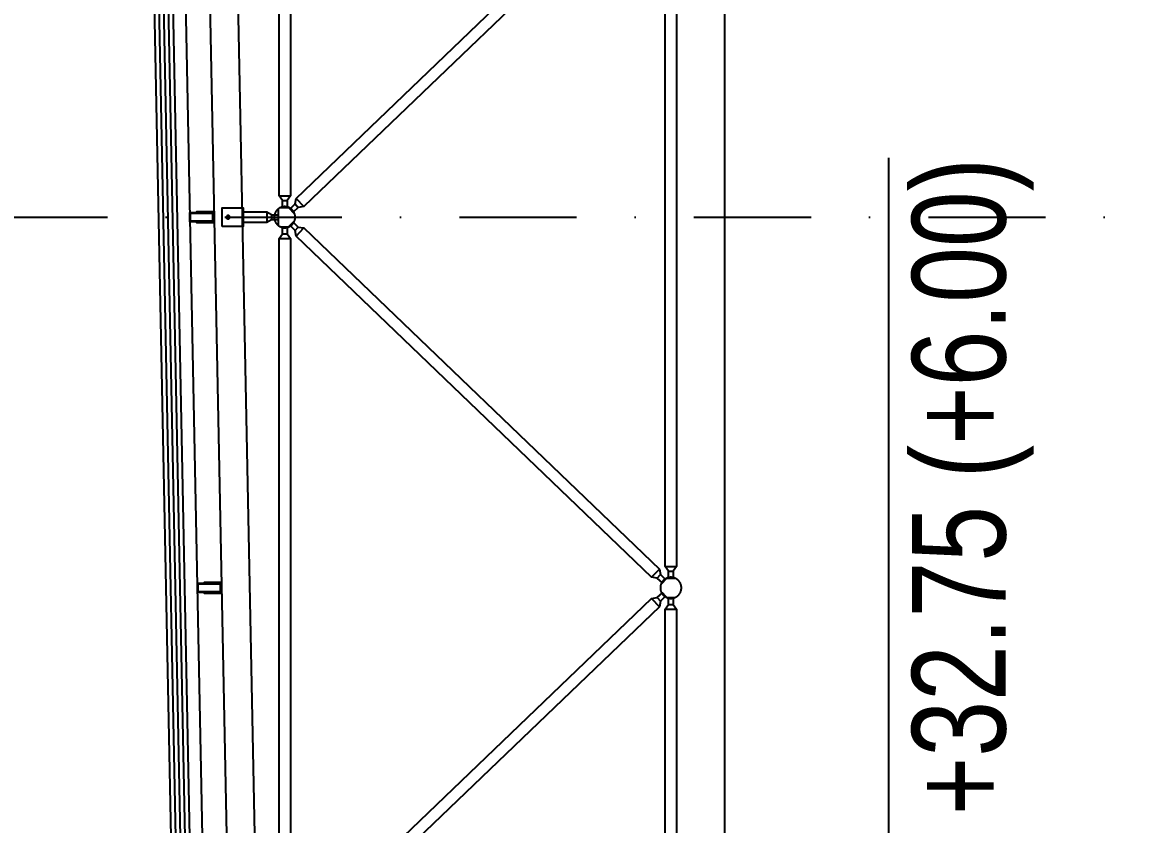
# Model space of a CAD drawing. Header units: centimetres. Extents: x 26569 to 160723, y -3143 to 14565.
# Drawn here: x 45784 to 46025.4, y 520.7 to 692 of the extents above; entities that cross this region are included whole.
import ezdxf

# ---------------------------------------------------------------- set-up
doc = ezdxf.new("R2010")
doc.units = ezdxf.units.CM
doc.header["$LTSCALE"] = 100
doc.linetypes.add('DASHDOT2', pattern=[0.5, 0.25, -0.125, 0, -0.125])
doc.linetypes.add('HIDDEN', pattern=[9.525, 6.35, -3.175])
for name, color, linetype in [('A-ANNO-DIMS', 187, 'Continuous'), ('A-ANNO-GRID', 155, 'DASHDOT2'), ('A-ELEV-01', 255, 'Continuous'), ('A-ELEV-02', 253, 'Continuous'), ('A-WALL-INSL', 249, 'Continuous'), ('A-WALL-SNWPNL', 200, 'Continuous'), ('S-STEL', 3, 'Continuous')]:
    doc.layers.add(name, color=color, linetype=linetype)
doc.styles.add('Fields_100', font='act_simplex.shx', dxfattribs={"width": 0.8, "height": 20})
doc.linetypes.add('BATTING', pattern='A,0.00254,-2.54,[134,ltypeshp.shx,S=2.54,R=0,X=-2.54,Y=0],-5.08,[134,ltypeshp.shx,S=2.54,R=180,X=2.54,Y=0],-2.54', length=10.16254)

msp = doc.modelspace()

# ---------------------------------------------------------------- linework, layer by layer
msp.add_lwpolyline([(45933.99, 435.4), (45933.99, 1125.4)])
at = {"layer": 'A-ANNO-DIMS'}
msp.add_lwpolyline([(45968.99, 663.05), (45968.99, 447.9)], dxfattribs=at)
at = {"layer": 'A-ANNO-GRID'}
msp.add_line((45476.53, 650.41), (46260.77, 650.41), dxfattribs=at)
at = {"layer": 'A-ELEV-01'}
for points in [[(45795.99, 1837.9), (45823.74, 450.4)], [(45802.73, 1758.48), (45828.1, 490.06)], [(45808.73, 1758.48), (45834.1, 490.06)]]:
    msp.add_lwpolyline(points, dxfattribs=at)
at = {"layer": 'A-ELEV-02'}
for points in [[(45839.49, 652.45), (45839.49, 653.95), (45838.78, 654.95), (45838.78, 804.18), (45839.49, 805.18), (45839.49, 806.68)], [(45840.49, 806.68), (45840.49, 805.18), (45841.2, 804.18), (45841.2, 654.95), (45840.49, 653.95), (45840.49, 652.45)], [(45921.99, 573.28), (45921.99, 574.78), (45921.28, 575.78), (45921.28, 725.02), (45921.99, 726.02), (45921.99, 727.52)], [(45922.99, 727.52), (45922.99, 726.02), (45923.7, 725.02), (45923.7, 575.78), (45922.99, 574.78), (45922.99, 573.28)], [(45838.78, 654.95), (45841.2, 654.95)], [(45842.44, 654.42), (45844.11, 652.68)], [(45838.64, 648.6), (45838.64, 652.2)], [(45839.06, 652.45), (45840.92, 652.45)], [(45839.49, 653.95), (45840.49, 653.95)], [(45840.83, 652.49), (45842.11, 651.15)], [(45842.21, 653.22), (45842.9, 652.5)], [(45821.89, 651.6), (45821.89, 651.45)], [(45821.89, 649.35), (45821.89, 649.2)], [(45822.59, 651.6), (45822.59, 651.45)], [(45822.59, 649.35), (45822.59, 649.2)], [(45836.14, 651.46), (45831.14, 651.46)], [(45831.14, 649.34), (45836.14, 649.34)], [(45837.14, 650.9), (45836.14, 651.46)], [(45836.14, 651.46), (45836.14, 649.34)], [(45836.14, 649.34), (45837.14, 649.9)], [(45837.14, 650.9), (45838.64, 650.9)], [(45837.14, 650.9), (45837.14, 649.9)], [(45837.14, 649.9), (45838.64, 649.9)], [(45840.83, 648.31), (45842.11, 649.65)], [(45841.82, 649.34), (45842.9, 648.3), (45844.11, 648.12), (45920.05, 575.25), (45920.28, 574.05), (45921.36, 573.01), (45920.67, 572.29), (45919.58, 573.33), (45918.37, 573.51), (45842.44, 646.38), (45842.21, 647.58), (45841.13, 648.62)], [(45839.49, 494.12), (45839.49, 495.62), (45838.78, 496.62), (45838.78, 645.85), (45839.49, 646.85), (45839.49, 648.35)], [(45839.06, 648.35), (45840.92, 648.35)], [(45840.49, 648.35), (45840.49, 646.85), (45841.2, 645.85), (45841.2, 496.62), (45840.49, 495.62), (45840.49, 494.12)], [(45842.21, 647.58), (45842.9, 648.3)], [(45842.44, 646.38), (45844.11, 648.12)], [(45838.78, 645.85), (45841.2, 645.85)], [(45839.49, 646.85), (45840.49, 646.85)], [(45918.37, 573.51), (45920.05, 575.25)], [(45921.28, 575.78), (45923.7, 575.78)], [(45921.99, 574.78), (45922.99, 574.78)], [(45823.48, 572.43), (45823.48, 572.28)], [(45824.18, 572.43), (45824.18, 572.28)], [(45919.58, 573.33), (45920.28, 574.05)], [(45920.37, 571.98), (45921.66, 573.32)], [(45921.56, 573.28), (45923.42, 573.28)], [(45823.48, 570.18), (45823.48, 570.03)], [(45824.18, 570.18), (45824.18, 570.03)], [(45920.37, 570.48), (45921.66, 569.14)], [(45918.37, 568.95), (45920.05, 567.21)], [(45919.58, 569.14), (45920.28, 568.41)], [(45921.99, 414.95), (45921.99, 416.45), (45921.28, 417.45), (45921.28, 566.68), (45921.99, 567.68), (45921.99, 569.18)], [(45921.56, 569.18), (45923.42, 569.18)], [(45921.99, 567.68), (45922.99, 567.68)], [(45922.99, 569.18), (45922.99, 567.68), (45923.7, 566.68), (45923.7, 417.45), (45922.99, 416.45), (45922.99, 414.95)], [(45921.28, 566.68), (45923.7, 566.68)]]:
    msp.add_lwpolyline(points, dxfattribs=at)
for points in [[(45841.13, 652.18), (45842.21, 653.22), (45842.44, 654.42), (45918.37, 727.29), (45919.58, 727.47), (45920.67, 728.51), (45921.36, 727.79), (45920.28, 726.75), (45920.05, 725.54), (45844.11, 652.68), (45842.9, 652.5), (45841.82, 651.46)], [(45826.64, 648.4), (45826.64, 652.4), (45831.14, 652.4), (45831.14, 648.4)], [(45839.99, 652.65), (45839.94, 652.65), (45839.89, 652.65), (45839.84, 652.64), (45839.79, 652.64), (45839.74, 652.64), (45839.69, 652.63), (45839.63, 652.62), (45839.58, 652.61), (45839.53, 652.6), (45839.48, 652.59), (45839.43, 652.58), (45839.37, 652.56), (45839.32, 652.55), (45839.27, 652.53), (45839.22, 652.51), (45839.16, 652.49), (45839.11, 652.47), (45839.06, 652.45), (45839.01, 652.42), (45838.96, 652.4), (45838.91, 652.37), (45838.86, 652.34), (45838.81, 652.31), (45838.76, 652.28), (45838.71, 652.25), (45838.67, 652.22), (45838.62, 652.18), (45838.57, 652.15), (45838.53, 652.11), (45838.49, 652.07), (45838.44, 652.03), (45838.4, 651.99), (45838.36, 651.95), (45838.32, 651.91), (45838.28, 651.86), (45838.25, 651.82), (45838.21, 651.77), (45838.17, 651.73), (45838.14, 651.68), (45838.11, 651.63), (45838.08, 651.58), (45838.05, 651.53), (45838.02, 651.48), (45837.99, 651.43), (45837.97, 651.38), (45837.94, 651.33), (45837.92, 651.28), (45837.9, 651.23), (45837.88, 651.18), (45837.86, 651.12), (45837.84, 651.07), (45837.83, 651.02), (45837.81, 650.97), (45837.8, 650.91), (45837.79, 650.86), (45837.78, 650.81), (45837.77, 650.76), (45837.76, 650.7), (45837.76, 650.65), (45837.75, 650.6), (45837.75, 650.55), (45837.74, 650.5), (45837.74, 650.45), (45837.74, 650.4), (45837.74, 650.35), (45837.74, 650.3), (45837.75, 650.25), (45837.75, 650.2), (45837.76, 650.15), (45837.76, 650.09), (45837.77, 650.04), (45837.78, 649.99), (45837.79, 649.94), (45837.8, 649.89), (45837.81, 649.83), (45837.83, 649.78), (45837.84, 649.73), (45837.86, 649.68), (45837.88, 649.62), (45837.9, 649.57), (45837.92, 649.52), (45837.94, 649.47), (45837.97, 649.42), (45837.99, 649.37), (45838.02, 649.32), (45838.05, 649.27), (45838.08, 649.22), (45838.11, 649.17), (45838.14, 649.12), (45838.17, 649.07), (45838.21, 649.03), (45838.25, 648.98), (45838.28, 648.94), (45838.32, 648.89), (45838.36, 648.85), (45838.4, 648.81), (45838.44, 648.77), (45838.49, 648.73), (45838.53, 648.69), (45838.57, 648.65), (45838.62, 648.62), (45838.67, 648.58), (45838.71, 648.55), (45838.76, 648.52), (45838.81, 648.49), (45838.86, 648.46), (45838.91, 648.43), (45838.96, 648.4), (45839.01, 648.38), (45839.06, 648.35), (45839.11, 648.33), (45839.16, 648.31), (45839.22, 648.29), (45839.27, 648.27), (45839.32, 648.25), (45839.37, 648.24), (45839.43, 648.22), (45839.48, 648.21), (45839.53, 648.2), (45839.58, 648.19), (45839.63, 648.18), (45839.69, 648.17), (45839.74, 648.16), (45839.79, 648.16), (45839.84, 648.15), (45839.89, 648.15), (45839.94, 648.15), (45839.99, 648.15), (45840.04, 648.15), (45840.09, 648.15), (45840.14, 648.15), (45840.19, 648.16), (45840.25, 648.16), (45840.3, 648.17), (45840.35, 648.18), (45840.4, 648.19), (45840.45, 648.2), (45840.51, 648.21), (45840.56, 648.22), (45840.61, 648.24), (45840.66, 648.25), (45840.72, 648.27), (45840.77, 648.29), (45840.82, 648.31), (45840.87, 648.33), (45840.92, 648.35), (45840.97, 648.38), (45841.03, 648.4), (45841.08, 648.43), (45841.13, 648.46), (45841.17, 648.49), (45841.22, 648.52), (45841.27, 648.55), (45841.32, 648.58), (45841.36, 648.62), (45841.41, 648.65), (45841.45, 648.69), (45841.5, 648.73), (45841.54, 648.77), (45841.58, 648.81), (45841.62, 648.85), (45841.66, 648.89), (45841.7, 648.94), (45841.74, 648.98), (45841.77, 649.03), (45841.81, 649.07), (45841.84, 649.12), (45841.88, 649.17), (45841.91, 649.22), (45841.94, 649.27), (45841.96, 649.32), (45841.99, 649.37), (45842.02, 649.42), (45842.04, 649.47), (45842.06, 649.52), (45842.08, 649.57), (45842.1, 649.62), (45842.12, 649.68), (45842.14, 649.73), (45842.16, 649.78), (45842.17, 649.83), (45842.18, 649.89), (45842.19, 649.94), (45842.2, 649.99), (45842.21, 650.04), (45842.22, 650.09), (45842.23, 650.15), (45842.23, 650.2), (45842.24, 650.25), (45842.24, 650.3), (45842.24, 650.35), (45842.24, 650.4), (45842.24, 650.45), (45842.24, 650.5), (45842.24, 650.55), (45842.23, 650.6), (45842.23, 650.65), (45842.22, 650.7), (45842.21, 650.76), (45842.2, 650.81), (45842.19, 650.86), (45842.18, 650.91), (45842.17, 650.97), (45842.16, 651.02), (45842.14, 651.07), (45842.12, 651.12), (45842.1, 651.18), (45842.08, 651.23), (45842.06, 651.28), (45842.04, 651.33), (45842.02, 651.38), (45841.99, 651.43), (45841.96, 651.48), (45841.94, 651.53), (45841.91, 651.58), (45841.88, 651.63), (45841.84, 651.68), (45841.81, 651.73), (45841.77, 651.77), (45841.74, 651.82), (45841.7, 651.86), (45841.66, 651.91), (45841.62, 651.95), (45841.58, 651.99), (45841.54, 652.03), (45841.5, 652.07), (45841.45, 652.11), (45841.41, 652.15), (45841.36, 652.18), (45841.32, 652.22), (45841.27, 652.25), (45841.22, 652.28), (45841.17, 652.31), (45841.13, 652.34), (45841.08, 652.37), (45841.03, 652.4), (45840.97, 652.42), (45840.92, 652.45), (45840.87, 652.47), (45840.82, 652.49), (45840.77, 652.51), (45840.72, 652.53), (45840.66, 652.55), (45840.61, 652.56), (45840.56, 652.58), (45840.51, 652.59), (45840.45, 652.6), (45840.4, 652.61), (45840.35, 652.62), (45840.3, 652.63), (45840.25, 652.64), (45840.19, 652.64), (45840.14, 652.64), (45840.09, 652.65), (45840.04, 652.65)], [(45824.74, 649.35), (45824.74, 651.45), (45821.24, 651.45), (45821.24, 651.6), (45824.89, 651.6), (45824.89, 649.2), (45821.24, 649.2), (45821.24, 649.35)], [(45827.89, 650.75), (45827.89, 650.75), (45827.88, 650.75), (45827.87, 650.75), (45827.86, 650.75), (45827.86, 650.75), (45827.85, 650.75), (45827.84, 650.75), (45827.83, 650.74), (45827.82, 650.74), (45827.81, 650.74), (45827.81, 650.74), (45827.8, 650.74), (45827.79, 650.73), (45827.78, 650.73), (45827.77, 650.73), (45827.77, 650.72), (45827.76, 650.72), (45827.75, 650.72), (45827.74, 650.71), (45827.73, 650.71), (45827.73, 650.71), (45827.72, 650.7), (45827.71, 650.7), (45827.7, 650.69), (45827.7, 650.69), (45827.69, 650.68), (45827.68, 650.68), (45827.67, 650.67), (45827.67, 650.67), (45827.66, 650.66), (45827.65, 650.65), (45827.65, 650.65), (45827.64, 650.64), (45827.63, 650.63), (45827.63, 650.63), (45827.62, 650.62), (45827.62, 650.61), (45827.61, 650.61), (45827.61, 650.6), (45827.6, 650.59), (45827.6, 650.58), (45827.59, 650.58), (45827.59, 650.57), (45827.58, 650.56), (45827.58, 650.55), (45827.58, 650.54), (45827.57, 650.54), (45827.57, 650.53), (45827.57, 650.52), (45827.56, 650.51), (45827.56, 650.5), (45827.56, 650.5), (45827.56, 650.49), (45827.55, 650.48), (45827.55, 650.47), (45827.55, 650.46), (45827.55, 650.46), (45827.55, 650.45), (45827.55, 650.44), (45827.55, 650.43), (45827.55, 650.42), (45827.54, 650.42), (45827.54, 650.41), (45827.54, 650.4), (45827.54, 650.39), (45827.54, 650.38), (45827.55, 650.38), (45827.55, 650.37), (45827.55, 650.36), (45827.55, 650.35), (45827.55, 650.34), (45827.55, 650.34), (45827.55, 650.33), (45827.55, 650.32), (45827.56, 650.31), (45827.56, 650.3), (45827.56, 650.3), (45827.56, 650.29), (45827.57, 650.28), (45827.57, 650.27), (45827.57, 650.26), (45827.58, 650.25), (45827.58, 650.25), (45827.58, 650.24), (45827.59, 650.23), (45827.59, 650.22), (45827.6, 650.22), (45827.6, 650.21), (45827.61, 650.2), (45827.61, 650.19), (45827.62, 650.19), (45827.62, 650.18), (45827.63, 650.17), (45827.63, 650.17), (45827.64, 650.16), (45827.65, 650.15), (45827.65, 650.15), (45827.66, 650.14), (45827.67, 650.13), (45827.67, 650.13), (45827.68, 650.12), (45827.69, 650.12), (45827.7, 650.11), (45827.7, 650.11), (45827.71, 650.1), (45827.72, 650.1), (45827.73, 650.09), (45827.73, 650.09), (45827.74, 650.08), (45827.75, 650.08), (45827.76, 650.08), (45827.77, 650.07), (45827.77, 650.07), (45827.78, 650.07), (45827.79, 650.07), (45827.8, 650.06), (45827.81, 650.06), (45827.81, 650.06), (45827.82, 650.06), (45827.83, 650.06), (45827.84, 650.05), (45827.85, 650.05), (45827.86, 650.05), (45827.86, 650.05), (45827.87, 650.05), (45827.88, 650.05), (45827.89, 650.05), (45827.89, 650.05), (45827.9, 650.05), (45827.91, 650.05), (45827.92, 650.05), (45827.93, 650.05), (45827.93, 650.05), (45827.94, 650.05), (45827.95, 650.05), (45827.96, 650.06), (45827.97, 650.06), (45827.97, 650.06), (45827.98, 650.06), (45827.99, 650.06), (45828, 650.07), (45828.01, 650.07), (45828.02, 650.07), (45828.02, 650.07), (45828.03, 650.08), (45828.04, 650.08), (45828.05, 650.08), (45828.06, 650.09), (45828.06, 650.09), (45828.07, 650.1), (45828.08, 650.1), (45828.09, 650.11), (45828.09, 650.11), (45828.1, 650.12), (45828.11, 650.12), (45828.12, 650.13), (45828.12, 650.13), (45828.13, 650.14), (45828.14, 650.15), (45828.14, 650.15), (45828.15, 650.16), (45828.15, 650.17), (45828.16, 650.17), (45828.17, 650.18), (45828.17, 650.19), (45828.18, 650.19), (45828.18, 650.2), (45828.19, 650.21), (45828.19, 650.22), (45828.2, 650.22), (45828.2, 650.23), (45828.21, 650.24), (45828.21, 650.25), (45828.21, 650.25), (45828.22, 650.26), (45828.22, 650.27), (45828.22, 650.28), (45828.23, 650.29), (45828.23, 650.3), (45828.23, 650.3), (45828.23, 650.31), (45828.24, 650.32), (45828.24, 650.33), (45828.24, 650.34), (45828.24, 650.34), (45828.24, 650.35), (45828.24, 650.36), (45828.24, 650.37), (45828.24, 650.38), (45828.24, 650.38), (45828.24, 650.39), (45828.24, 650.4), (45828.24, 650.41), (45828.24, 650.42), (45828.24, 650.42), (45828.24, 650.43), (45828.24, 650.44), (45828.24, 650.45), (45828.24, 650.46), (45828.24, 650.46), (45828.24, 650.47), (45828.24, 650.48), (45828.23, 650.49), (45828.23, 650.5), (45828.23, 650.5), (45828.23, 650.51), (45828.22, 650.52), (45828.22, 650.53), (45828.22, 650.54), (45828.21, 650.54), (45828.21, 650.55), (45828.21, 650.56), (45828.2, 650.57), (45828.2, 650.58), (45828.19, 650.58), (45828.19, 650.59), (45828.18, 650.6), (45828.18, 650.61), (45828.17, 650.61), (45828.17, 650.62), (45828.16, 650.63), (45828.15, 650.63), (45828.15, 650.64), (45828.14, 650.65), (45828.14, 650.65), (45828.13, 650.66), (45828.12, 650.67), (45828.12, 650.67), (45828.11, 650.68), (45828.1, 650.68), (45828.09, 650.69), (45828.09, 650.69), (45828.08, 650.7), (45828.07, 650.7), (45828.06, 650.71), (45828.06, 650.71), (45828.05, 650.71), (45828.04, 650.72), (45828.03, 650.72), (45828.02, 650.72), (45828.02, 650.73), (45828.01, 650.73), (45828, 650.73), (45827.99, 650.74), (45827.98, 650.74), (45827.97, 650.74), (45827.97, 650.74), (45827.96, 650.74), (45827.95, 650.75), (45827.94, 650.75), (45827.93, 650.75), (45827.93, 650.75), (45827.92, 650.75), (45827.91, 650.75), (45827.9, 650.75)], [(45826.33, 570.18), (45826.33, 572.28), (45822.83, 572.28), (45822.83, 572.43), (45826.48, 572.43), (45826.48, 570.03), (45822.83, 570.03), (45822.83, 570.18)], [(45922.49, 573.48), (45922.44, 573.48), (45922.39, 573.48), (45922.34, 573.48), (45922.29, 573.47), (45922.24, 573.47), (45922.19, 573.46), (45922.13, 573.45), (45922.08, 573.45), (45922.03, 573.43), (45921.98, 573.42), (45921.93, 573.41), (45921.87, 573.4), (45921.82, 573.38), (45921.77, 573.36), (45921.72, 573.34), (45921.66, 573.32), (45921.61, 573.3), (45921.56, 573.28), (45921.51, 573.26), (45921.46, 573.23), (45921.41, 573.2), (45921.36, 573.18), (45921.31, 573.15), (45921.26, 573.12), (45921.21, 573.08), (45921.17, 573.05), (45921.12, 573.02), (45921.07, 572.98), (45921.03, 572.94), (45920.99, 572.9), (45920.94, 572.86), (45920.9, 572.82), (45920.86, 572.78), (45920.82, 572.74), (45920.78, 572.7), (45920.75, 572.65), (45920.71, 572.61), (45920.67, 572.56), (45920.64, 572.51), (45920.61, 572.46), (45920.58, 572.42), (45920.55, 572.37), (45920.52, 572.32), (45920.49, 572.27), (45920.47, 572.22), (45920.44, 572.16), (45920.42, 572.11), (45920.4, 572.06), (45920.38, 572.01), (45920.36, 571.96), (45920.34, 571.9), (45920.33, 571.85), (45920.31, 571.8), (45920.3, 571.75), (45920.29, 571.69), (45920.28, 571.64), (45920.27, 571.59), (45920.26, 571.54), (45920.26, 571.49), (45920.25, 571.44), (45920.25, 571.38), (45920.24, 571.33), (45920.24, 571.28), (45920.24, 571.23), (45920.24, 571.18), (45920.24, 571.13), (45920.25, 571.08), (45920.25, 571.03), (45920.26, 570.98), (45920.26, 570.93), (45920.27, 570.88), (45920.28, 570.82), (45920.29, 570.77), (45920.3, 570.72), (45920.31, 570.67), (45920.33, 570.61), (45920.34, 570.56), (45920.36, 570.51), (45920.38, 570.46), (45920.4, 570.4), (45920.42, 570.35), (45920.44, 570.3), (45920.47, 570.25), (45920.49, 570.2), (45920.52, 570.15), (45920.55, 570.1), (45920.58, 570.05), (45920.61, 570), (45920.64, 569.95), (45920.67, 569.91), (45920.71, 569.86), (45920.75, 569.81), (45920.78, 569.77), (45920.82, 569.73), (45920.86, 569.68), (45920.9, 569.64), (45920.94, 569.6), (45920.99, 569.56), (45921.03, 569.52), (45921.07, 569.49), (45921.12, 569.45), (45921.17, 569.42), (45921.21, 569.38), (45921.26, 569.35), (45921.31, 569.32), (45921.36, 569.29), (45921.41, 569.26), (45921.46, 569.23), (45921.51, 569.21), (45921.56, 569.18), (45921.61, 569.16), (45921.66, 569.14), (45921.72, 569.12), (45921.77, 569.1), (45921.82, 569.09), (45921.87, 569.07), (45921.93, 569.06), (45921.98, 569.04), (45922.03, 569.03), (45922.08, 569.02), (45922.13, 569.01), (45922.19, 569), (45922.24, 569), (45922.29, 568.99), (45922.34, 568.99), (45922.39, 568.99), (45922.44, 568.98), (45922.49, 568.98), (45922.54, 568.98), (45922.59, 568.99), (45922.64, 568.99), (45922.69, 568.99), (45922.75, 569), (45922.8, 569), (45922.85, 569.01), (45922.9, 569.02), (45922.95, 569.03), (45923.01, 569.04), (45923.06, 569.06), (45923.11, 569.07), (45923.16, 569.09), (45923.22, 569.1), (45923.27, 569.12), (45923.32, 569.14), (45923.37, 569.16), (45923.42, 569.18), (45923.47, 569.21), (45923.53, 569.23), (45923.58, 569.26), (45923.63, 569.29), (45923.67, 569.32), (45923.72, 569.35), (45923.77, 569.38), (45923.82, 569.42), (45923.86, 569.45), (45923.91, 569.49), (45923.95, 569.52), (45924, 569.56), (45924.04, 569.6), (45924.08, 569.64), (45924.12, 569.68), (45924.16, 569.73), (45924.2, 569.77), (45924.24, 569.81), (45924.27, 569.86), (45924.31, 569.91), (45924.34, 569.95), (45924.38, 570), (45924.41, 570.05), (45924.44, 570.1), (45924.46, 570.15), (45924.49, 570.2), (45924.52, 570.25), (45924.54, 570.3), (45924.56, 570.35), (45924.58, 570.4), (45924.6, 570.46), (45924.62, 570.51), (45924.64, 570.56), (45924.66, 570.61), (45924.67, 570.67), (45924.68, 570.72), (45924.69, 570.77), (45924.7, 570.82), (45924.71, 570.88), (45924.72, 570.93), (45924.73, 570.98), (45924.73, 571.03), (45924.74, 571.08), (45924.74, 571.13), (45924.74, 571.18), (45924.74, 571.23), (45924.74, 571.28), (45924.74, 571.33), (45924.74, 571.38), (45924.73, 571.44), (45924.73, 571.49), (45924.72, 571.54), (45924.71, 571.59), (45924.7, 571.64), (45924.69, 571.69), (45924.68, 571.75), (45924.67, 571.8), (45924.66, 571.85), (45924.64, 571.9), (45924.62, 571.96), (45924.6, 572.01), (45924.58, 572.06), (45924.56, 572.11), (45924.54, 572.16), (45924.52, 572.22), (45924.49, 572.27), (45924.46, 572.32), (45924.44, 572.37), (45924.41, 572.42), (45924.38, 572.46), (45924.34, 572.51), (45924.31, 572.56), (45924.27, 572.61), (45924.24, 572.65), (45924.2, 572.7), (45924.16, 572.74), (45924.12, 572.78), (45924.08, 572.82), (45924.04, 572.86), (45924, 572.9), (45923.95, 572.94), (45923.91, 572.98), (45923.86, 573.02), (45923.82, 573.05), (45923.77, 573.08), (45923.72, 573.12), (45923.67, 573.15), (45923.63, 573.18), (45923.58, 573.2), (45923.53, 573.23), (45923.47, 573.26), (45923.42, 573.28), (45923.37, 573.3), (45923.32, 573.32), (45923.27, 573.34), (45923.22, 573.36), (45923.16, 573.38), (45923.11, 573.4), (45923.06, 573.41), (45923.01, 573.42), (45922.95, 573.43), (45922.9, 573.45), (45922.85, 573.45), (45922.8, 573.46), (45922.75, 573.47), (45922.69, 573.47), (45922.64, 573.48), (45922.59, 573.48), (45922.54, 573.48)], [(45841.13, 493.85), (45842.21, 494.88), (45842.44, 496.09), (45918.37, 568.95), (45919.58, 569.14), (45920.67, 570.17), (45921.36, 569.45), (45920.28, 568.41), (45920.05, 567.21), (45844.11, 494.35), (45842.9, 494.16), (45841.82, 493.12)]]:
    msp.add_lwpolyline(points, close=True, dxfattribs=at)
at = {"layer": 'A-ELEV-02', "linetype": 'HIDDEN', "ltscale": 0.01}
msp.add_lwpolyline([(45830.89, 652.4), (45830.89, 648.4)], dxfattribs=at)
at = {"layer": 'A-WALL-INSL'}
for points in [[(45789.24, 1837.82), (45816.99, 450.4)], [(45791.24, 1837.86), (45818.99, 450.4)]]:
    msp.add_lwpolyline(points, dxfattribs=at)
at = {"layer": 'A-WALL-INSL', "linetype": 'BATTING', "ltscale": 0.002}
for points in [[(45790.24, 1837.84), (45817.99, 450.38)], [(45792.24, 1837.88), (45819.99, 450.38)]]:
    msp.add_lwpolyline(points, dxfattribs=at)
at = {"layer": 'A-WALL-SNWPNL', "ltscale": 100}
msp.add_lwpolyline([(45793.24, 1837.9), (45820.99, 450.4)], dxfattribs=at)
at = {"layer": 'S-STEL'}
for points in [[(45824.74, 651.4), (45824.74, 649.4), (45819.74, 649.4), (45819.74, 651.4)], [(45824.59, 651.25), (45824.59, 649.55), (45819.89, 649.55), (45819.89, 651.25)], [(45826.33, 572.23), (45826.33, 570.23), (45821.33, 570.23), (45821.33, 572.23)], [(45826.18, 572.08), (45826.18, 570.38), (45821.48, 570.38), (45821.48, 572.08)]]:
    msp.add_lwpolyline(points, close=True, dxfattribs=at)

# ---------------------------------------------------------------- texts
at = {"layer": 'A-ANNO-DIMS', "color": 50, "insert": (45973.99, 663.05), "char_height": 20, "attachment_point": 3, "rotation": 90, "style": 'Fields_100'}
msp.add_mtext_dynamic_manual_height_columns('+32.75 (+6.00)', width=226.336, gutter_width=100, heights=[0], dxfattribs=at)

doc.saveas('drawing.dxf')
